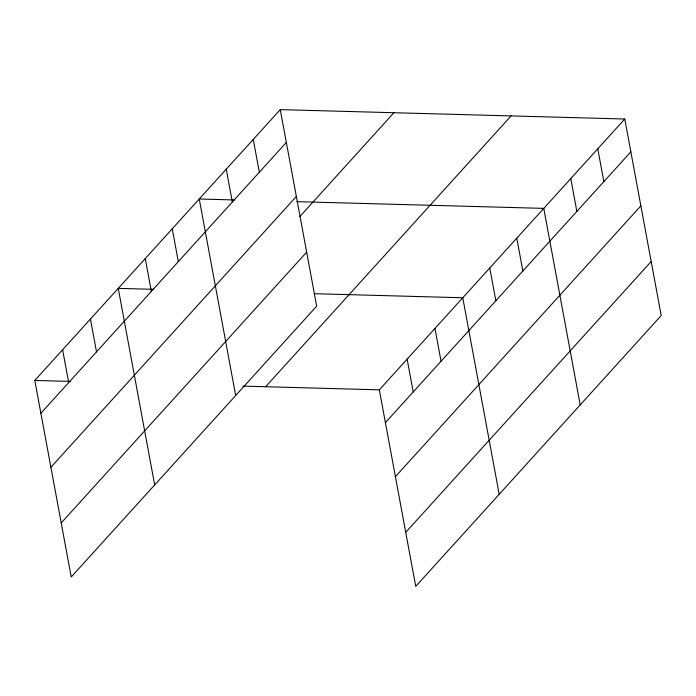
<?xml version="1.0" encoding="UTF-8"?>
<svg xmlns="http://www.w3.org/2000/svg" width="696" height="696" viewBox="0 0 696 696"><rect width="100%" height="100%" fill="white"/><g stroke="black" fill="none" stroke-linecap="round" stroke-linejoin="round"><path stroke-width="1.04" d="M280.253 109.629L316.68 306.162L71.227 576.984L34.8 380.451L280.253 109.629L624.773 119.016L661.2 315.549L415.747 586.371L379.32 389.838L624.773 119.016M40.881 413.259L286.334 142.436M50.895 467.286L296.348 196.463M299.811 216.587L393.945 112.726M61.213 522.957L306.666 252.135M265.628 386.741L511.082 115.919M385.401 422.646L630.854 151.824M395.415 476.673L640.868 205.851M405.733 532.344L651.186 261.522M234.648 199.961L199.256 198.995L235.683 395.537M296.853 201.657L543.776 208.382L580.203 404.924M153.651 289.336L118.25 288.37L154.677 484.903M314.375 293.712L462.77 297.757L499.197 494.29M34.8 380.451L70.192 381.417M242.852 386.115L379.32 389.838M597.777 148.805L603.858 181.613M570.772 178.594L576.853 211.401M516.771 238.171L522.853 270.988M489.775 267.969L495.857 300.776M434.957 328.451L441.038 361.259M407.143 359.145L413.215 391.952M253.257 139.417L259.338 172.225M226.252 169.206L232.334 202.014M172.251 228.784L178.333 261.6M145.255 258.581L151.337 291.389M90.436 319.064L96.518 351.871M62.614 349.757L68.695 382.565"/></g></svg>
